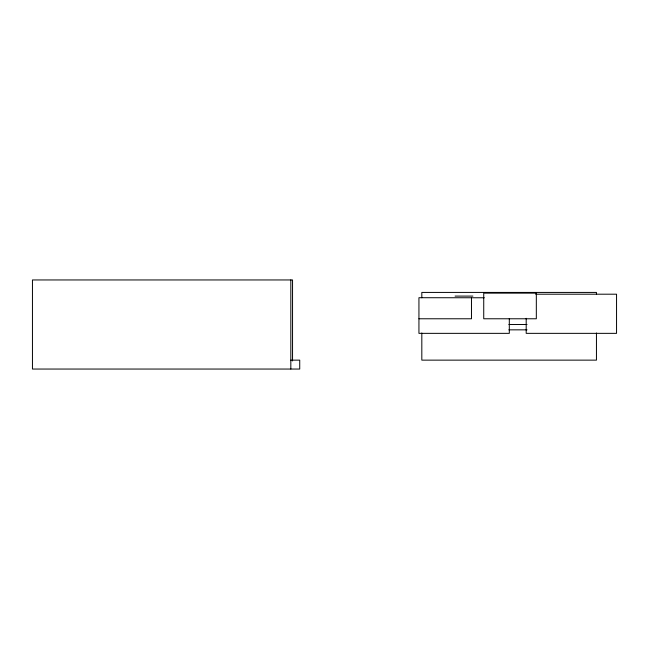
<?xml version="1.0" encoding="UTF-8"?>
<svg xmlns="http://www.w3.org/2000/svg" width="649" height="649" viewBox="0 0 649 649"><rect width="100%" height="100%" fill="white"/><g stroke="black" fill="none" stroke-linecap="round" stroke-linejoin="round"><path stroke-width="0.97" d="M535.676 294.2L616.55 294.2L616.55 333.351L526.193 333.351L526.193 318.294M455.079 296.098L472.894 296.098M484.3 297.769L418.938 297.713L418.938 333.351L509.311 333.351L509.311 318.497M418.938 318.773L471.474 318.773L471.474 297.713M508.857 324.5L527.045 324.5M508.857 329.846L527.045 329.846M290.825 360.138L299.733 360.138L299.733 369.046L32.45 369.046L32.45 279.954L292.545 279.954L292.545 360.949M596.447 294.208L596.447 292.423L421.818 292.423L421.818 297.769M596.447 332.978L596.447 360.138L421.818 360.138L421.818 332.978M290.825 279.954L290.825 369.046M536.325 293.137L483.732 293.137L483.732 318.773L536.325 318.773L536.325 293.137"/></g></svg>
